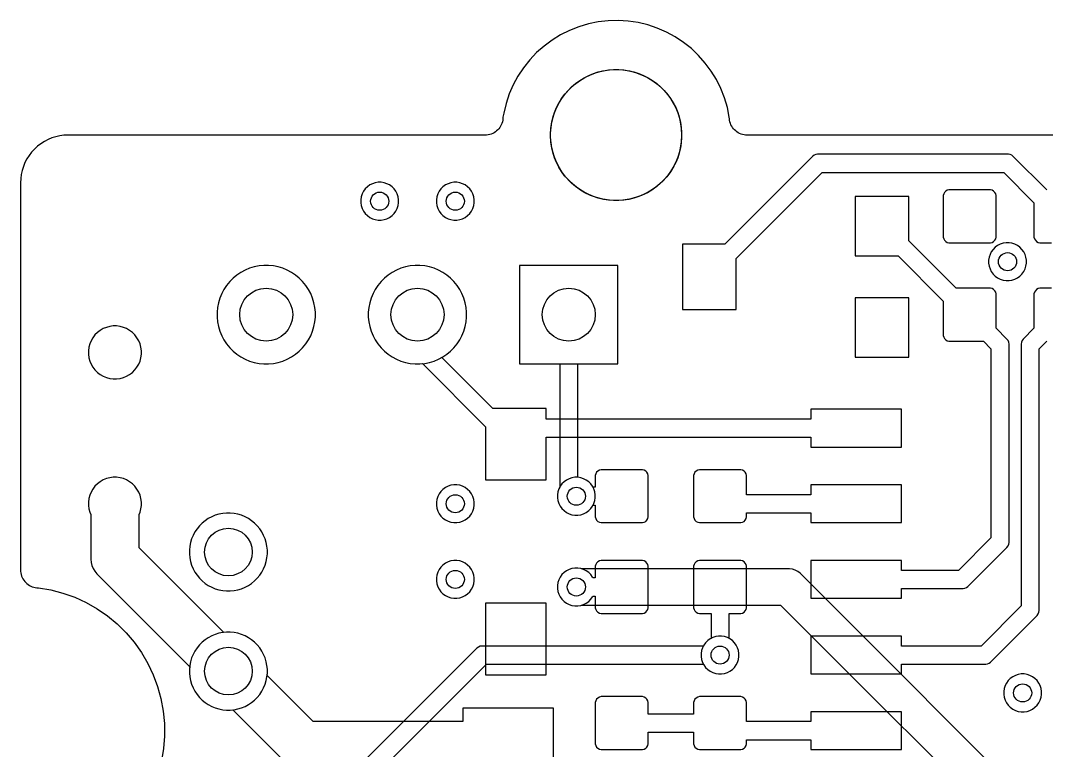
# Model space of a CAD drawing. Header units: millimetres. Extents: x -67 to 27, y -115 to 12.
# Drawn here: x -20 to -2.77, y -0.33 to 11.92 of the extents above; entities that cross this region are included whole.
import ezdxf

# ---------------------------------------------------------------- set-up
doc = ezdxf.new("R2010")
doc.units = ezdxf.units.MM

msp = doc.modelspace()

# ---------------------------------------------------------------- linework, layer by layer
at = {"layer": '16_copper'}
for points in [[(-13.896, 8.58), (-13.848, 8.596), (-13.804, 8.618), (-13.763, 8.648), (-13.728, 8.683), (-13.698, 8.724), (-13.676, 8.768), (-13.66, 8.816), (-13.652, 8.865), (-13.652, 8.915), (-13.66, 8.964), (-13.676, 9.012), (-13.698, 9.056), (-13.728, 9.097), (-13.763, 9.132), (-13.804, 9.162), (-13.848, 9.184), (-13.896, 9.2), (-13.945, 9.207), (-13.995, 9.207), (-14.044, 9.2), (-14.092, 9.184), (-14.136, 9.162), (-14.177, 9.132), (-14.212, 9.097), (-14.242, 9.056), (-14.264, 9.012), (-14.28, 8.964), (-14.288, 8.915), (-14.288, 8.865), (-14.28, 8.816), (-14.264, 8.768), (-14.242, 8.724), (-14.212, 8.683), (-14.177, 8.648), (-14.136, 8.618), (-14.092, 8.596), (-14.044, 8.58), (-13.995, 8.572), (-13.945, 8.572)], [(-12.626, 8.58), (-12.578, 8.596), (-12.534, 8.618), (-12.493, 8.648), (-12.458, 8.683), (-12.428, 8.724), (-12.406, 8.768), (-12.39, 8.816), (-12.383, 8.865), (-12.383, 8.915), (-12.39, 8.964), (-12.406, 9.012), (-12.428, 9.056), (-12.458, 9.097), (-12.493, 9.132), (-12.534, 9.162), (-12.578, 9.184), (-12.626, 9.2), (-12.675, 9.207), (-12.725, 9.207), (-12.774, 9.2), (-12.822, 9.184), (-12.866, 9.162), (-12.907, 9.132), (-12.942, 9.097), (-12.972, 9.056), (-12.994, 9.012), (-13.01, 8.964), (-13.018, 8.915), (-13.018, 8.865), (-13.01, 8.816), (-12.994, 8.768), (-12.972, 8.724), (-12.942, 8.683), (-12.907, 8.648), (-12.866, 8.618), (-12.822, 8.596), (-12.774, 8.58), (-12.725, 8.572), (-12.675, 8.572)], [(-3.355, 7.564), (-3.307, 7.58), (-3.263, 7.602), (-3.222, 7.632), (-3.187, 7.667), (-3.157, 7.708), (-3.135, 7.752), (-3.119, 7.8), (-3.111, 7.849), (-3.111, 7.899), (-3.119, 7.948), (-3.135, 7.996), (-3.157, 8.04), (-3.187, 8.081), (-3.222, 8.116), (-3.263, 8.146), (-3.307, 8.168), (-3.355, 8.184), (-3.404, 8.191), (-3.454, 8.191), (-3.503, 8.184), (-3.551, 8.168), (-3.595, 8.146), (-3.636, 8.116), (-3.671, 8.081), (-3.701, 8.04), (-3.723, 7.996), (-3.739, 7.948), (-3.747, 7.899), (-3.747, 7.849), (-3.739, 7.8), (-3.723, 7.752), (-3.701, 7.708), (-3.671, 7.667), (-3.636, 7.632), (-3.595, 7.602), (-3.551, 7.58), (-3.503, 7.564), (-3.454, 7.557), (-3.404, 7.557)], [(-15.754, 6.167), (-15.674, 6.183), (-15.597, 6.207), (-15.522, 6.238), (-15.45, 6.276), (-15.383, 6.321), (-15.32, 6.373), (-15.263, 6.43), (-15.211, 6.493), (-15.166, 6.56), (-15.128, 6.632), (-15.097, 6.707), (-15.073, 6.784), (-15.057, 6.864), (-15.05, 6.944), (-15.05, 7.026), (-15.057, 7.106), (-15.073, 7.186), (-15.097, 7.263), (-15.128, 7.338), (-15.166, 7.41), (-15.211, 7.477), (-15.263, 7.54), (-15.32, 7.597), (-15.383, 7.649), (-15.45, 7.694), (-15.522, 7.732), (-15.597, 7.763), (-15.674, 7.787), (-15.754, 7.803), (-15.834, 7.811), (-15.916, 7.811), (-15.996, 7.803), (-16.076, 7.787), (-16.153, 7.763), (-16.228, 7.732), (-16.3, 7.694), (-16.367, 7.649), (-16.43, 7.597), (-16.487, 7.54), (-16.539, 7.477), (-16.584, 7.41), (-16.622, 7.338), (-16.653, 7.263), (-16.677, 7.186), (-16.693, 7.106), (-16.701, 7.026), (-16.701, 6.944), (-16.693, 6.864), (-16.677, 6.784), (-16.653, 6.707), (-16.622, 6.632), (-16.584, 6.56), (-16.539, 6.493), (-16.487, 6.43), (-16.43, 6.373), (-16.367, 6.321), (-16.3, 6.276), (-16.228, 6.238), (-16.153, 6.207), (-16.076, 6.183), (-15.996, 6.167), (-15.916, 6.16), (-15.834, 6.16)], [(-13.214, 6.167), (-13.134, 6.183), (-13.057, 6.207), (-12.982, 6.238), (-12.91, 6.276), (-12.843, 6.321), (-12.78, 6.373), (-12.723, 6.43), (-12.671, 6.493), (-12.626, 6.56), (-12.588, 6.632), (-12.557, 6.707), (-12.533, 6.784), (-12.517, 6.864), (-12.51, 6.944), (-12.51, 7.026), (-12.517, 7.106), (-12.533, 7.186), (-12.557, 7.263), (-12.588, 7.338), (-12.626, 7.41), (-12.671, 7.477), (-12.723, 7.54), (-12.78, 7.597), (-12.843, 7.649), (-12.91, 7.694), (-12.982, 7.732), (-13.057, 7.763), (-13.134, 7.787), (-13.214, 7.803), (-13.294, 7.811), (-13.376, 7.811), (-13.456, 7.803), (-13.536, 7.787), (-13.613, 7.763), (-13.688, 7.732), (-13.76, 7.694), (-13.827, 7.649), (-13.89, 7.597), (-13.947, 7.54), (-13.999, 7.477), (-14.044, 7.41), (-14.082, 7.338), (-14.113, 7.263), (-14.137, 7.186), (-14.153, 7.106), (-14.161, 7.026), (-14.161, 6.944), (-14.153, 6.864), (-14.137, 6.784), (-14.113, 6.707), (-14.082, 6.632), (-14.044, 6.56), (-13.999, 6.493), (-13.947, 6.43), (-13.89, 6.373), (-13.827, 6.321), (-13.76, 6.276), (-13.688, 6.238), (-13.613, 6.207), (-13.536, 6.183), (-13.456, 6.167), (-13.376, 6.16), (-13.294, 6.16)], [(-10.594, 3.627), (-10.546, 3.643), (-10.502, 3.665), (-10.461, 3.695), (-10.426, 3.73), (-10.396, 3.771), (-10.374, 3.815), (-10.358, 3.863), (-10.351, 3.912), (-10.351, 3.962), (-10.358, 4.011), (-10.374, 4.059), (-10.396, 4.103), (-10.426, 4.144), (-10.461, 4.179), (-10.502, 4.209), (-10.546, 4.231), (-10.594, 4.247), (-10.643, 4.254), (-10.643, 6.16), (-9.97, 6.16), (-9.97, 7.811), (-11.62, 7.811), (-11.62, 6.16), (-10.947, 6.16), (-10.947, 4.088), (-10.962, 4.059), (-10.978, 4.011), (-10.986, 3.962), (-10.986, 3.912), (-10.978, 3.863), (-10.962, 3.815), (-10.94, 3.771), (-10.91, 3.73), (-10.875, 3.695), (-10.834, 3.665), (-10.79, 3.643), (-10.742, 3.627), (-10.693, 3.62), (-10.643, 3.62)], [(-18.328, 5.913), (-18.272, 5.928), (-18.218, 5.95), (-18.168, 5.98), (-18.121, 6.015), (-18.08, 6.056), (-18.045, 6.103), (-18.015, 6.153), (-17.993, 6.207), (-17.978, 6.263), (-17.971, 6.321), (-17.971, 6.379), (-17.978, 6.437), (-17.993, 6.493), (-18.015, 6.547), (-18.045, 6.597), (-18.08, 6.644), (-18.121, 6.685), (-18.168, 6.72), (-18.218, 6.75), (-18.272, 6.772), (-18.328, 6.787), (-18.386, 6.795), (-18.444, 6.795), (-18.502, 6.787), (-18.558, 6.772), (-18.612, 6.75), (-18.662, 6.72), (-18.709, 6.685), (-18.75, 6.644), (-18.785, 6.597), (-18.815, 6.547), (-18.837, 6.493), (-18.852, 6.437), (-18.86, 6.379), (-18.86, 6.321), (-18.852, 6.263), (-18.837, 6.207), (-18.815, 6.153), (-18.785, 6.103), (-18.75, 6.056), (-18.709, 6.015), (-18.662, 5.98), (-18.612, 5.95), (-18.558, 5.928), (-18.502, 5.913), (-18.444, 5.905), (-18.386, 5.905)], [(-17.164, 1.032), (-17.164, 0.968), (-17.158, 0.904), (-17.145, 0.841), (-17.127, 0.779), (-17.102, 0.72), (-17.072, 0.663), (-17.036, 0.61), (-16.995, 0.56), (-16.95, 0.515), (-16.9, 0.474), (-16.847, 0.438), (-16.79, 0.408), (-16.731, 0.383), (-16.669, 0.365), (-16.606, 0.352), (-16.542, 0.346), (-16.478, 0.346), (-16.414, 0.352), (-16.351, 0.365), (-16.289, 0.383), (-16.23, 0.408), (-16.173, 0.438), (-16.12, 0.474), (-16.07, 0.515), (-16.025, 0.56), (-15.984, 0.61), (-15.948, 0.663), (-15.918, 0.72), (-15.893, 0.779), (-15.875, 0.841), (-15.862, 0.904), (-15.856, 0.968), (-15.856, 1.032), (-15.862, 1.096), (-15.875, 1.159), (-15.893, 1.221), (-15.918, 1.28), (-15.948, 1.337), (-15.984, 1.39), (-16.025, 1.44), (-16.07, 1.485), (-16.12, 1.526), (-16.173, 1.562), (-16.23, 1.592), (-16.289, 1.617), (-16.351, 1.635), (-16.414, 1.648), (-16.478, 1.654), (-16.542, 1.654), (-16.585, 1.65), (-18.009, 3.073), (-18.009, 3.63), (-17.993, 3.667), (-17.978, 3.723), (-17.971, 3.781), (-17.971, 3.839), (-17.978, 3.897), (-17.993, 3.953), (-18.015, 4.007), (-18.045, 4.057), (-18.08, 4.104), (-18.121, 4.145), (-18.168, 4.18), (-18.218, 4.21), (-18.272, 4.232), (-18.328, 4.247), (-18.386, 4.255), (-18.444, 4.255), (-18.502, 4.247), (-18.558, 4.232), (-18.612, 4.21), (-18.662, 4.18), (-18.709, 4.145), (-18.75, 4.104), (-18.785, 4.057), (-18.815, 4.007), (-18.837, 3.953), (-18.852, 3.897), (-18.86, 3.839), (-18.86, 3.781), (-18.852, 3.723), (-18.837, 3.667), (-18.821, 3.63), (-18.821, 2.878), (-18.814, 2.826), (-18.801, 2.774), (-18.78, 2.725), (-18.754, 2.679), (-18.721, 2.636), (-17.16, 1.075)], [(-12.626, 3.5), (-12.578, 3.516), (-12.534, 3.538), (-12.493, 3.568), (-12.458, 3.603), (-12.428, 3.644), (-12.406, 3.688), (-12.39, 3.736), (-12.383, 3.785), (-12.383, 3.835), (-12.39, 3.884), (-12.406, 3.932), (-12.428, 3.976), (-12.458, 4.017), (-12.493, 4.052), (-12.534, 4.082), (-12.578, 4.104), (-12.626, 4.12), (-12.675, 4.128), (-12.725, 4.128), (-12.774, 4.12), (-12.822, 4.104), (-12.866, 4.082), (-12.907, 4.052), (-12.942, 4.017), (-12.972, 3.976), (-12.994, 3.932), (-13.01, 3.884), (-13.018, 3.835), (-13.018, 3.785), (-13.01, 3.736), (-12.994, 3.688), (-12.972, 3.644), (-12.942, 3.603), (-12.907, 3.568), (-12.866, 3.538), (-12.822, 3.516), (-12.774, 3.5), (-12.725, 3.493), (-12.675, 3.493)], [(-16.414, 2.352), (-16.351, 2.365), (-16.289, 2.383), (-16.23, 2.408), (-16.173, 2.438), (-16.12, 2.474), (-16.07, 2.515), (-16.025, 2.56), (-15.984, 2.61), (-15.948, 2.663), (-15.918, 2.72), (-15.893, 2.779), (-15.875, 2.841), (-15.862, 2.904), (-15.856, 2.968), (-15.856, 3.032), (-15.862, 3.096), (-15.875, 3.159), (-15.893, 3.221), (-15.918, 3.28), (-15.948, 3.337), (-15.984, 3.39), (-16.025, 3.44), (-16.07, 3.485), (-16.12, 3.526), (-16.173, 3.562), (-16.23, 3.592), (-16.289, 3.617), (-16.351, 3.635), (-16.414, 3.648), (-16.478, 3.654), (-16.542, 3.654), (-16.606, 3.648), (-16.669, 3.635), (-16.731, 3.617), (-16.79, 3.592), (-16.847, 3.562), (-16.9, 3.526), (-16.95, 3.485), (-16.995, 3.44), (-17.036, 3.39), (-17.072, 3.337), (-17.102, 3.28), (-17.127, 3.221), (-17.145, 3.159), (-17.158, 3.096), (-17.164, 3.032), (-17.164, 2.968), (-17.158, 2.904), (-17.145, 2.841), (-17.127, 2.779), (-17.102, 2.72), (-17.072, 2.663), (-17.036, 2.61), (-16.995, 2.56), (-16.95, 2.515), (-16.9, 2.474), (-16.847, 2.438), (-16.79, 2.408), (-16.731, 2.383), (-16.669, 2.365), (-16.606, 2.352), (-16.542, 2.346), (-16.478, 2.346)], [(-12.626, 2.23), (-12.578, 2.246), (-12.534, 2.268), (-12.493, 2.298), (-12.458, 2.333), (-12.428, 2.374), (-12.406, 2.418), (-12.39, 2.466), (-12.383, 2.515), (-12.383, 2.565), (-12.39, 2.614), (-12.406, 2.662), (-12.428, 2.706), (-12.458, 2.747), (-12.493, 2.782), (-12.534, 2.812), (-12.578, 2.834), (-12.626, 2.85), (-12.675, 2.857), (-12.725, 2.857), (-12.774, 2.85), (-12.822, 2.834), (-12.866, 2.812), (-12.907, 2.782), (-12.942, 2.747), (-12.972, 2.706), (-12.994, 2.662), (-13.01, 2.614), (-13.018, 2.565), (-13.018, 2.515), (-13.01, 2.466), (-12.994, 2.418), (-12.972, 2.374), (-12.942, 2.333), (-12.907, 2.298), (-12.866, 2.268), (-12.822, 2.246), (-12.774, 2.23), (-12.725, 2.223), (-12.675, 2.223)], [(-3.101, 0.325), (-3.053, 0.341), (-3.009, 0.363), (-2.968, 0.393), (-2.933, 0.428), (-2.903, 0.469), (-2.881, 0.513), (-2.865, 0.561), (-2.857, 0.61), (-2.857, 0.66), (-2.865, 0.709), (-2.881, 0.757), (-2.903, 0.801), (-2.933, 0.842), (-2.968, 0.877), (-3.009, 0.907), (-3.053, 0.929), (-3.101, 0.945), (-3.15, 0.953), (-3.2, 0.953), (-3.249, 0.945), (-3.297, 0.929), (-3.341, 0.907), (-3.382, 0.877), (-3.417, 0.842), (-3.447, 0.801), (-3.469, 0.757), (-3.485, 0.709), (-3.493, 0.66), (-3.493, 0.61), (-3.485, 0.561), (-3.469, 0.513), (-3.447, 0.469), (-3.417, 0.428), (-3.382, 0.393), (-3.341, 0.363), (-3.297, 0.341), (-3.249, 0.325), (-3.2, 0.318), (-3.15, 0.318)]]:
    msp.add_lwpolyline(points, close=True, dxfattribs=at)
for points in [[(-2.668, -1.6), (-6.913, 2.645), (-6.952, 2.674), (-6.995, 2.695), (-7.041, 2.71), (-7.088, 2.718), (-10.579, 2.718), (-10.594, 2.723), (-10.643, 2.731), (-10.693, 2.731), (-10.742, 2.723), (-10.79, 2.707), (-10.834, 2.685), (-10.875, 2.655), (-10.91, 2.62), (-10.94, 2.579), (-10.962, 2.535), (-10.978, 2.487), (-10.986, 2.438), (-10.986, 2.388), (-10.978, 2.339), (-10.962, 2.291), (-10.94, 2.247), (-10.91, 2.206), (-10.875, 2.171), (-10.834, 2.141), (-10.79, 2.119), (-10.742, 2.103), (-10.693, 2.095), (-10.643, 2.095), (-10.594, 2.103), (-10.579, 2.108), (-7.238, 2.108), (-3.073, -2.057)], [(-15.856, -2.562), (-12.177, 1.118), (-8.534, 1.118), (-8.527, 1.104), (-8.497, 1.063), (-8.462, 1.028), (-8.421, 0.998), (-8.377, 0.976), (-8.329, 0.96), (-8.28, 0.953), (-8.23, 0.953), (-8.181, 0.96), (-8.133, 0.976), (-8.089, 0.998), (-8.048, 1.028), (-8.013, 1.063), (-7.983, 1.104), (-7.961, 1.148), (-7.945, 1.196), (-7.938, 1.245), (-7.938, 1.295), (-7.945, 1.344), (-7.961, 1.392), (-7.983, 1.436), (-8.013, 1.477), (-8.048, 1.512), (-8.089, 1.542), (-8.133, 1.564), (-8.181, 1.58), (-8.23, 1.588), (-8.28, 1.588), (-8.329, 1.58), (-8.377, 1.564), (-8.421, 1.542), (-8.462, 1.512), (-8.497, 1.477), (-8.527, 1.436), (-8.534, 1.422), (-12.255, 1.422), (-12.284, 1.417), (-12.312, 1.405), (-12.337, 1.388), (-16.072, -2.346)]]:
    msp.add_lwpolyline(points, dxfattribs=at)
at = {"layer": '1_copper'}
for points in [[(-2.769, 9.081), (-3.332, 9.643), (-3.357, 9.66), (-3.385, 9.672), (-3.414, 9.677), (-6.619, 9.677), (-6.648, 9.672), (-6.676, 9.66), (-6.701, 9.643), (-8.175, 8.17), (-8.885, 8.17), (-8.885, 7.07), (-7.985, 7.07), (-7.985, 7.928), (-6.541, 9.373), (-3.492, 9.373), (-2.985, 8.865), (-2.985, 8.288), (-2.977, 8.26), (-2.962, 8.234), (-2.942, 8.214), (-2.916, 8.199), (-2.888, 8.191), (-2.692, 8.191)], [(-2.692, 7.429), (-2.888, 7.429), (-2.916, 7.422), (-2.942, 7.407), (-2.962, 7.387), (-2.977, 7.361), (-2.985, 7.333), (-2.985, 6.756), (-3.166, 6.574), (-3.183, 6.549), (-3.195, 6.521), (-3.2, 6.492), (-3.2, 2.095), (-3.873, 1.422), (-5.207, 1.422), (-5.207, 1.588), (-6.731, 1.588), (-6.731, 0.953), (-5.207, 0.953), (-5.207, 1.118), (-3.795, 1.118), (-3.766, 1.123), (-3.738, 1.135), (-3.713, 1.152), (-2.93, 1.935), (-2.913, 1.96), (-2.901, 1.988), (-2.896, 2.017), (-2.896, 6.414), (-2.769, 6.541)], [(-11.049, -0.889), (-11.049, 0.381), (-12.573, 0.381), (-12.573, 0.152), (-15.088, 0.152), (-15.86, 0.925), (-15.856, 0.968), (-15.856, 1.032), (-15.862, 1.096), (-15.875, 1.159), (-15.893, 1.221), (-15.918, 1.28), (-15.948, 1.337), (-15.984, 1.39), (-16.025, 1.44), (-16.07, 1.485), (-16.12, 1.526), (-16.173, 1.562), (-16.23, 1.592), (-16.289, 1.617), (-16.351, 1.635), (-16.414, 1.648), (-16.478, 1.654), (-16.542, 1.654), (-16.606, 1.648), (-16.669, 1.635), (-16.731, 1.617), (-16.79, 1.592), (-16.847, 1.562), (-16.9, 1.526), (-16.95, 1.485), (-16.995, 1.44), (-17.036, 1.39), (-17.072, 1.337), (-17.102, 1.28), (-17.127, 1.221), (-17.145, 1.159), (-17.158, 1.096), (-17.164, 1.032), (-17.164, 0.968), (-17.158, 0.904), (-17.145, 0.841), (-17.127, 0.779), (-17.102, 0.72), (-17.072, 0.663), (-17.036, 0.61), (-16.995, 0.56), (-16.95, 0.515), (-16.9, 0.474), (-16.847, 0.438), (-16.79, 0.408), (-16.731, 0.383), (-16.669, 0.365), (-16.606, 0.352), (-16.542, 0.346), (-16.478, 0.346), (-16.435, 0.35), (-15.525, -0.56)]]:
    msp.add_lwpolyline(points, dxfattribs=at)
for points in [[(-13.896, 8.58), (-13.848, 8.596), (-13.804, 8.618), (-13.763, 8.648), (-13.728, 8.683), (-13.698, 8.724), (-13.676, 8.768), (-13.66, 8.816), (-13.652, 8.865), (-13.652, 8.915), (-13.66, 8.964), (-13.676, 9.012), (-13.698, 9.056), (-13.728, 9.097), (-13.763, 9.132), (-13.804, 9.162), (-13.848, 9.184), (-13.896, 9.2), (-13.945, 9.207), (-13.995, 9.207), (-14.044, 9.2), (-14.092, 9.184), (-14.136, 9.162), (-14.177, 9.132), (-14.212, 9.097), (-14.242, 9.056), (-14.264, 9.012), (-14.28, 8.964), (-14.288, 8.915), (-14.288, 8.865), (-14.28, 8.816), (-14.264, 8.768), (-14.242, 8.724), (-14.212, 8.683), (-14.177, 8.648), (-14.136, 8.618), (-14.092, 8.596), (-14.044, 8.58), (-13.995, 8.572), (-13.945, 8.572)], [(-12.626, 8.58), (-12.578, 8.596), (-12.534, 8.618), (-12.493, 8.648), (-12.458, 8.683), (-12.428, 8.724), (-12.406, 8.768), (-12.39, 8.816), (-12.383, 8.865), (-12.383, 8.915), (-12.39, 8.964), (-12.406, 9.012), (-12.428, 9.056), (-12.458, 9.097), (-12.493, 9.132), (-12.534, 9.162), (-12.578, 9.184), (-12.626, 9.2), (-12.675, 9.207), (-12.725, 9.207), (-12.774, 9.2), (-12.822, 9.184), (-12.866, 9.162), (-12.907, 9.132), (-12.942, 9.097), (-12.972, 9.056), (-12.994, 9.012), (-13.01, 8.964), (-13.018, 8.915), (-13.018, 8.865), (-13.01, 8.816), (-12.994, 8.768), (-12.972, 8.724), (-12.942, 8.683), (-12.907, 8.648), (-12.866, 8.618), (-12.822, 8.596), (-12.774, 8.58), (-12.725, 8.572), (-12.675, 8.572)], [(-4.119, 2.405), (-4.094, 2.422), (-3.438, 3.078), (-3.421, 3.103), (-3.409, 3.131), (-3.404, 3.16), (-3.404, 6.492), (-3.409, 6.521), (-3.421, 6.549), (-3.438, 6.574), (-3.62, 6.756), (-3.62, 7.333), (-3.627, 7.361), (-3.642, 7.387), (-3.662, 7.407), (-3.688, 7.422), (-3.716, 7.429), (-4.293, 7.429), (-5.085, 8.222), (-5.085, 8.97), (-5.985, 8.97), (-5.985, 7.97), (-5.265, 7.97), (-4.509, 7.214), (-4.509, 6.637), (-4.501, 6.609), (-4.486, 6.583), (-4.466, 6.563), (-4.44, 6.548), (-4.412, 6.541), (-3.835, 6.541), (-3.708, 6.414), (-3.708, 3.238), (-4.254, 2.692), (-5.207, 2.692), (-5.207, 2.857), (-6.731, 2.857), (-6.731, 2.223), (-5.207, 2.223), (-5.207, 2.388), (-4.176, 2.388), (-4.147, 2.393)], [(-3.688, 8.199), (-3.662, 8.214), (-3.642, 8.234), (-3.627, 8.26), (-3.62, 8.288), (-3.62, 8.984), (-3.627, 9.012), (-3.642, 9.038), (-3.662, 9.058), (-3.688, 9.073), (-3.716, 9.081), (-4.412, 9.081), (-4.44, 9.073), (-4.466, 9.058), (-4.486, 9.038), (-4.501, 9.012), (-4.509, 8.984), (-4.509, 8.288), (-4.501, 8.26), (-4.486, 8.234), (-4.466, 8.214), (-4.44, 8.199), (-4.412, 8.191), (-3.716, 8.191)], [(-3.355, 7.564), (-3.307, 7.58), (-3.263, 7.602), (-3.222, 7.632), (-3.187, 7.667), (-3.157, 7.708), (-3.135, 7.752), (-3.119, 7.8), (-3.111, 7.849), (-3.111, 7.899), (-3.119, 7.948), (-3.135, 7.996), (-3.157, 8.04), (-3.187, 8.081), (-3.222, 8.116), (-3.263, 8.146), (-3.307, 8.168), (-3.355, 8.184), (-3.404, 8.191), (-3.454, 8.191), (-3.503, 8.184), (-3.551, 8.168), (-3.595, 8.146), (-3.636, 8.116), (-3.671, 8.081), (-3.701, 8.04), (-3.723, 7.996), (-3.739, 7.948), (-3.747, 7.899), (-3.747, 7.849), (-3.739, 7.8), (-3.723, 7.752), (-3.701, 7.708), (-3.671, 7.667), (-3.636, 7.632), (-3.595, 7.602), (-3.551, 7.58), (-3.503, 7.564), (-3.454, 7.557), (-3.404, 7.557)], [(-15.754, 6.167), (-15.674, 6.183), (-15.597, 6.207), (-15.522, 6.238), (-15.45, 6.276), (-15.383, 6.321), (-15.32, 6.373), (-15.263, 6.43), (-15.211, 6.493), (-15.166, 6.56), (-15.128, 6.632), (-15.097, 6.707), (-15.073, 6.784), (-15.057, 6.864), (-15.05, 6.944), (-15.05, 7.026), (-15.057, 7.106), (-15.073, 7.186), (-15.097, 7.263), (-15.128, 7.338), (-15.166, 7.41), (-15.211, 7.477), (-15.263, 7.54), (-15.32, 7.597), (-15.383, 7.649), (-15.45, 7.694), (-15.522, 7.732), (-15.597, 7.763), (-15.674, 7.787), (-15.754, 7.803), (-15.834, 7.811), (-15.916, 7.811), (-15.996, 7.803), (-16.076, 7.787), (-16.153, 7.763), (-16.228, 7.732), (-16.3, 7.694), (-16.367, 7.649), (-16.43, 7.597), (-16.487, 7.54), (-16.539, 7.477), (-16.584, 7.41), (-16.622, 7.338), (-16.653, 7.263), (-16.677, 7.186), (-16.693, 7.106), (-16.701, 7.026), (-16.701, 6.944), (-16.693, 6.864), (-16.677, 6.784), (-16.653, 6.707), (-16.622, 6.632), (-16.584, 6.56), (-16.539, 6.493), (-16.487, 6.43), (-16.43, 6.373), (-16.367, 6.321), (-16.3, 6.276), (-16.228, 6.238), (-16.153, 6.207), (-16.076, 6.183), (-15.996, 6.167), (-15.916, 6.16), (-15.834, 6.16)], [(-11.174, 4.928), (-6.731, 4.928), (-6.731, 4.763), (-5.207, 4.763), (-5.207, 5.397), (-6.731, 5.397), (-6.731, 5.232), (-11.174, 5.232), (-11.174, 5.41), (-12.068, 5.41), (-12.926, 6.268), (-12.91, 6.276), (-12.843, 6.321), (-12.78, 6.373), (-12.723, 6.43), (-12.671, 6.493), (-12.626, 6.56), (-12.588, 6.632), (-12.557, 6.707), (-12.533, 6.784), (-12.517, 6.864), (-12.51, 6.944), (-12.51, 7.026), (-12.517, 7.106), (-12.533, 7.186), (-12.557, 7.263), (-12.588, 7.338), (-12.626, 7.41), (-12.671, 7.477), (-12.723, 7.54), (-12.78, 7.597), (-12.843, 7.649), (-12.91, 7.694), (-12.982, 7.732), (-13.057, 7.763), (-13.134, 7.787), (-13.214, 7.803), (-13.294, 7.811), (-13.376, 7.811), (-13.456, 7.803), (-13.536, 7.787), (-13.613, 7.763), (-13.688, 7.732), (-13.76, 7.694), (-13.827, 7.649), (-13.89, 7.597), (-13.947, 7.54), (-13.999, 7.477), (-14.044, 7.41), (-14.082, 7.338), (-14.113, 7.263), (-14.137, 7.186), (-14.153, 7.106), (-14.161, 7.026), (-14.161, 6.944), (-14.153, 6.864), (-14.137, 6.784), (-14.113, 6.707), (-14.082, 6.632), (-14.044, 6.56), (-13.999, 6.493), (-13.947, 6.43), (-13.89, 6.373), (-13.827, 6.321), (-13.76, 6.276), (-13.688, 6.238), (-13.613, 6.207), (-13.536, 6.183), (-13.456, 6.167), (-13.376, 6.16), (-13.294, 6.16), (-13.253, 6.164), (-12.194, 5.104), (-12.194, 4.21), (-11.174, 4.21)], [(-9.97, 7.811), (-11.62, 7.811), (-11.62, 6.16), (-9.97, 6.16)], [(-5.085, 7.27), (-5.985, 7.27), (-5.985, 6.27), (-5.085, 6.27)], [(-9.53, 3.5), (-9.504, 3.515), (-9.484, 3.535), (-9.469, 3.561), (-9.462, 3.589), (-9.462, 4.285), (-9.469, 4.313), (-9.484, 4.339), (-9.504, 4.359), (-9.53, 4.374), (-9.558, 4.381), (-10.254, 4.381), (-10.282, 4.374), (-10.308, 4.359), (-10.328, 4.339), (-10.343, 4.313), (-10.351, 4.285), (-10.351, 4.089), (-10.389, 4.089), (-10.396, 4.103), (-10.426, 4.144), (-10.461, 4.179), (-10.502, 4.209), (-10.546, 4.231), (-10.594, 4.247), (-10.643, 4.255), (-10.693, 4.255), (-10.742, 4.247), (-10.79, 4.231), (-10.834, 4.209), (-10.875, 4.179), (-10.91, 4.144), (-10.94, 4.103), (-10.962, 4.059), (-10.978, 4.011), (-10.986, 3.962), (-10.986, 3.912), (-10.978, 3.863), (-10.962, 3.815), (-10.94, 3.771), (-10.91, 3.73), (-10.875, 3.695), (-10.834, 3.665), (-10.79, 3.643), (-10.742, 3.627), (-10.693, 3.62), (-10.643, 3.62), (-10.594, 3.627), (-10.546, 3.643), (-10.502, 3.665), (-10.461, 3.695), (-10.426, 3.73), (-10.396, 3.771), (-10.389, 3.785), (-10.351, 3.785), (-10.351, 3.589), (-10.343, 3.561), (-10.328, 3.535), (-10.308, 3.515), (-10.282, 3.5), (-10.254, 3.493), (-9.558, 3.493)], [(-7.879, 3.5), (-7.853, 3.515), (-7.833, 3.535), (-7.818, 3.561), (-7.811, 3.589), (-7.811, 3.658), (-6.731, 3.658), (-6.731, 3.493), (-5.207, 3.493), (-5.207, 4.128), (-6.731, 4.128), (-6.731, 3.962), (-7.811, 3.962), (-7.811, 4.285), (-7.818, 4.313), (-7.833, 4.339), (-7.853, 4.359), (-7.879, 4.374), (-7.907, 4.381), (-8.603, 4.381), (-8.631, 4.374), (-8.657, 4.359), (-8.677, 4.339), (-8.692, 4.313), (-8.7, 4.285), (-8.7, 3.589), (-8.692, 3.561), (-8.677, 3.535), (-8.657, 3.515), (-8.631, 3.5), (-8.603, 3.493), (-7.907, 3.493)], [(-12.626, 3.5), (-12.578, 3.516), (-12.534, 3.538), (-12.493, 3.568), (-12.458, 3.603), (-12.428, 3.644), (-12.406, 3.688), (-12.39, 3.736), (-12.383, 3.785), (-12.383, 3.835), (-12.39, 3.884), (-12.406, 3.932), (-12.428, 3.976), (-12.458, 4.017), (-12.493, 4.052), (-12.534, 4.082), (-12.578, 4.104), (-12.626, 4.12), (-12.675, 4.128), (-12.725, 4.128), (-12.774, 4.12), (-12.822, 4.104), (-12.866, 4.082), (-12.907, 4.052), (-12.942, 4.017), (-12.972, 3.976), (-12.994, 3.932), (-13.01, 3.884), (-13.018, 3.835), (-13.018, 3.785), (-13.01, 3.736), (-12.994, 3.688), (-12.972, 3.644), (-12.942, 3.603), (-12.907, 3.568), (-12.866, 3.538), (-12.822, 3.516), (-12.774, 3.5), (-12.725, 3.493), (-12.675, 3.493)], [(-16.414, 2.352), (-16.351, 2.365), (-16.289, 2.383), (-16.23, 2.408), (-16.173, 2.438), (-16.12, 2.474), (-16.07, 2.515), (-16.025, 2.56), (-15.984, 2.61), (-15.948, 2.663), (-15.918, 2.72), (-15.893, 2.779), (-15.875, 2.841), (-15.862, 2.904), (-15.856, 2.968), (-15.856, 3.032), (-15.862, 3.096), (-15.875, 3.159), (-15.893, 3.221), (-15.918, 3.28), (-15.948, 3.337), (-15.984, 3.39), (-16.025, 3.44), (-16.07, 3.485), (-16.12, 3.526), (-16.173, 3.562), (-16.23, 3.592), (-16.289, 3.617), (-16.351, 3.635), (-16.414, 3.648), (-16.478, 3.654), (-16.542, 3.654), (-16.606, 3.648), (-16.669, 3.635), (-16.731, 3.617), (-16.79, 3.592), (-16.847, 3.562), (-16.9, 3.526), (-16.95, 3.485), (-16.995, 3.44), (-17.036, 3.39), (-17.072, 3.337), (-17.102, 3.28), (-17.127, 3.221), (-17.145, 3.159), (-17.158, 3.096), (-17.164, 3.032), (-17.164, 2.968), (-17.158, 2.904), (-17.145, 2.841), (-17.127, 2.779), (-17.102, 2.72), (-17.072, 2.663), (-17.036, 2.61), (-16.995, 2.56), (-16.95, 2.515), (-16.9, 2.474), (-16.847, 2.438), (-16.79, 2.408), (-16.731, 2.383), (-16.669, 2.365), (-16.606, 2.352), (-16.542, 2.346), (-16.478, 2.346)], [(-12.626, 2.23), (-12.578, 2.246), (-12.534, 2.268), (-12.493, 2.298), (-12.458, 2.333), (-12.428, 2.374), (-12.406, 2.418), (-12.39, 2.466), (-12.383, 2.515), (-12.383, 2.565), (-12.39, 2.614), (-12.406, 2.662), (-12.428, 2.706), (-12.458, 2.747), (-12.493, 2.782), (-12.534, 2.812), (-12.578, 2.834), (-12.626, 2.85), (-12.675, 2.857), (-12.725, 2.857), (-12.774, 2.85), (-12.822, 2.834), (-12.866, 2.812), (-12.907, 2.782), (-12.942, 2.747), (-12.972, 2.706), (-12.994, 2.662), (-13.01, 2.614), (-13.018, 2.565), (-13.018, 2.515), (-13.01, 2.466), (-12.994, 2.418), (-12.972, 2.374), (-12.942, 2.333), (-12.907, 2.298), (-12.866, 2.268), (-12.822, 2.246), (-12.774, 2.23), (-12.725, 2.223), (-12.675, 2.223)], [(-9.53, 1.976), (-9.504, 1.991), (-9.484, 2.011), (-9.469, 2.037), (-9.462, 2.065), (-9.462, 2.761), (-9.469, 2.789), (-9.484, 2.815), (-9.504, 2.835), (-9.53, 2.85), (-9.558, 2.857), (-10.254, 2.857), (-10.282, 2.85), (-10.308, 2.835), (-10.328, 2.815), (-10.343, 2.789), (-10.351, 2.761), (-10.351, 2.565), (-10.389, 2.565), (-10.396, 2.579), (-10.426, 2.62), (-10.461, 2.655), (-10.502, 2.685), (-10.546, 2.707), (-10.594, 2.723), (-10.643, 2.731), (-10.693, 2.731), (-10.742, 2.723), (-10.79, 2.707), (-10.834, 2.685), (-10.875, 2.655), (-10.91, 2.62), (-10.94, 2.579), (-10.962, 2.535), (-10.978, 2.487), (-10.986, 2.438), (-10.986, 2.388), (-10.978, 2.339), (-10.962, 2.291), (-10.94, 2.247), (-10.91, 2.206), (-10.875, 2.171), (-10.834, 2.141), (-10.79, 2.119), (-10.742, 2.103), (-10.693, 2.095), (-10.643, 2.095), (-10.594, 2.103), (-10.546, 2.119), (-10.502, 2.141), (-10.461, 2.171), (-10.426, 2.206), (-10.396, 2.247), (-10.389, 2.261), (-10.351, 2.261), (-10.351, 2.065), (-10.343, 2.037), (-10.328, 2.011), (-10.308, 1.991), (-10.282, 1.976), (-10.254, 1.969), (-9.558, 1.969)], [(-8.181, 0.96), (-8.133, 0.976), (-8.089, 0.998), (-8.048, 1.028), (-8.013, 1.063), (-7.983, 1.104), (-7.961, 1.148), (-7.945, 1.196), (-7.938, 1.245), (-7.938, 1.295), (-7.945, 1.344), (-7.961, 1.392), (-7.983, 1.436), (-8.013, 1.477), (-8.048, 1.512), (-8.089, 1.542), (-8.103, 1.549), (-8.103, 1.969), (-7.907, 1.969), (-7.879, 1.976), (-7.853, 1.991), (-7.833, 2.011), (-7.818, 2.037), (-7.811, 2.065), (-7.811, 2.761), (-7.818, 2.789), (-7.833, 2.815), (-7.853, 2.835), (-7.879, 2.85), (-7.907, 2.857), (-8.603, 2.857), (-8.631, 2.85), (-8.657, 2.835), (-8.677, 2.815), (-8.692, 2.789), (-8.7, 2.761), (-8.7, 2.065), (-8.692, 2.037), (-8.677, 2.011), (-8.657, 1.991), (-8.631, 1.976), (-8.603, 1.969), (-8.407, 1.969), (-8.407, 1.549), (-8.421, 1.542), (-8.462, 1.512), (-8.497, 1.477), (-8.527, 1.436), (-8.549, 1.392), (-8.565, 1.344), (-8.572, 1.295), (-8.572, 1.245), (-8.565, 1.196), (-8.549, 1.148), (-8.527, 1.104), (-8.497, 1.063), (-8.462, 1.028), (-8.421, 0.998), (-8.377, 0.976), (-8.329, 0.96), (-8.28, 0.953), (-8.23, 0.953)], [(-11.174, 2.14), (-12.194, 2.14), (-12.194, 0.94), (-11.174, 0.94)], [(-3.101, 0.325), (-3.053, 0.341), (-3.009, 0.363), (-2.968, 0.393), (-2.933, 0.428), (-2.903, 0.469), (-2.881, 0.513), (-2.865, 0.561), (-2.857, 0.61), (-2.857, 0.66), (-2.865, 0.709), (-2.881, 0.757), (-2.903, 0.801), (-2.933, 0.842), (-2.968, 0.877), (-3.009, 0.907), (-3.053, 0.929), (-3.101, 0.945), (-3.15, 0.953), (-3.2, 0.953), (-3.249, 0.945), (-3.297, 0.929), (-3.341, 0.907), (-3.382, 0.877), (-3.417, 0.842), (-3.447, 0.801), (-3.469, 0.757), (-3.485, 0.709), (-3.493, 0.66), (-3.493, 0.61), (-3.485, 0.561), (-3.469, 0.513), (-3.447, 0.469), (-3.417, 0.428), (-3.382, 0.393), (-3.341, 0.363), (-3.297, 0.341), (-3.249, 0.325), (-3.2, 0.318), (-3.15, 0.318)], [(-9.53, -0.31), (-9.504, -0.295), (-9.484, -0.275), (-9.469, -0.249), (-9.462, -0.221), (-9.462, -0.025), (-8.7, -0.025), (-8.7, -0.221), (-8.692, -0.249), (-8.677, -0.275), (-8.657, -0.295), (-8.631, -0.31), (-8.603, -0.318), (-7.907, -0.318), (-7.879, -0.31), (-7.853, -0.295), (-7.833, -0.275), (-7.818, -0.249), (-7.811, -0.221), (-7.811, -0.152), (-6.731, -0.152), (-6.731, -0.318), (-5.207, -0.318), (-5.207, 0.318), (-6.731, 0.318), (-6.731, 0.152), (-7.811, 0.152), (-7.811, 0.475), (-7.818, 0.503), (-7.833, 0.529), (-7.853, 0.549), (-7.879, 0.564), (-7.907, 0.572), (-8.603, 0.572), (-8.631, 0.564), (-8.657, 0.549), (-8.677, 0.529), (-8.692, 0.503), (-8.7, 0.475), (-8.7, 0.279), (-9.462, 0.279), (-9.462, 0.475), (-9.469, 0.503), (-9.484, 0.529), (-9.504, 0.549), (-9.53, 0.564), (-9.558, 0.572), (-10.254, 0.572), (-10.282, 0.564), (-10.308, 0.549), (-10.328, 0.529), (-10.343, 0.503), (-10.351, 0.475), (-10.351, -0.221), (-10.343, -0.249), (-10.328, -0.275), (-10.308, -0.295), (-10.282, -0.31), (-10.254, -0.318), (-9.558, -0.318)]]:
    msp.add_lwpolyline(points, close=True, dxfattribs=at)
at = {"layer": 'drills_NPTH'}
msp.add_circle((-10, 10), 1.1, dxfattribs=at)
at = {"layer": 'drills_PTH'}
for centre, radius in [((-15.875, 6.985), 0.445), ((-13.335, 6.985), 0.445), ((-10.795, 6.985), 0.445), ((-16.51, 3), 0.4), ((-16.51, 1), 0.4)]:
    msp.add_circle(centre, radius, dxfattribs=at)
at = {"layer": 'drills_via_1_16'}
for centre in [(-13.97, 8.89), (-12.7, 8.89), (-3.429, 7.874), (-12.7, 3.81), (-10.668, 3.937), (-12.7, 2.54), (-10.668, 2.413), (-8.255, 1.27), (-3.175, 0.635)]:
    msp.add_circle(centre, 0.152, dxfattribs=at)
at = {"layer": 'holes'}
msp.add_lwpolyline([(-8.9, 9.957), (-8.907, 9.871), (-8.92, 9.785), (-8.94, 9.701), (-8.967, 9.619), (-9, 9.539), (-9.04, 9.462), (-9.085, 9.388), (-9.135, 9.318), (-9.192, 9.253), (-9.253, 9.192), (-9.318, 9.135), (-9.388, 9.085), (-9.462, 9.04), (-9.539, 9), (-9.619, 8.967), (-9.701, 8.94), (-9.785, 8.92), (-9.871, 8.907), (-9.957, 8.9), (-10.043, 8.9), (-10.129, 8.907), (-10.215, 8.92), (-10.299, 8.94), (-10.381, 8.967), (-10.461, 9), (-10.538, 9.04), (-10.612, 9.085), (-10.682, 9.135), (-10.747, 9.192), (-10.808, 9.253), (-10.865, 9.318), (-10.915, 9.388), (-10.96, 9.462), (-11, 9.539), (-11.033, 9.619), (-11.06, 9.701), (-11.08, 9.785), (-11.093, 9.871), (-11.1, 9.957), (-11.1, 10.043), (-11.093, 10.129), (-11.08, 10.215), (-11.06, 10.299), (-11.033, 10.381), (-11, 10.461), (-10.96, 10.538), (-10.915, 10.612), (-10.865, 10.682), (-10.808, 10.747), (-10.747, 10.808), (-10.682, 10.865), (-10.612, 10.915), (-10.538, 10.96), (-10.461, 11), (-10.381, 11.033), (-10.299, 11.06), (-10.215, 11.08), (-10.129, 11.093), (-10.043, 11.1), (-9.957, 11.1), (-9.871, 11.093), (-9.785, 11.08), (-9.701, 11.06), (-9.619, 11.033), (-9.539, 11), (-9.462, 10.96), (-9.388, 10.915), (-9.318, 10.865), (-9.253, 10.808), (-9.192, 10.747), (-9.135, 10.682), (-9.085, 10.612), (-9.04, 10.538), (-9, 10.461), (-8.967, 10.381), (-8.94, 10.299), (-8.92, 10.215), (-8.907, 10.129), (-8.9, 10.043), (-8.9, 9.957)], close=True, dxfattribs=at)
at = {"layer": 'outline'}
msp.add_lwpolyline([(7.3, 10), (-7.8, 10), (-7.826, 10.001), (-7.852, 10.005), (-7.878, 10.01), (-7.903, 10.018), (-7.927, 10.028), (-7.95, 10.04), (-7.972, 10.054), (-7.993, 10.07), (-8.012, 10.088), (-8.03, 10.107), (-8.046, 10.128), (-8.06, 10.15), (-8.072, 10.173), (-8.082, 10.197), (-8.09, 10.222), (-8.095, 10.248), (-8.099, 10.274), (-8.1, 10.3), (-8.133, 10.464), (-8.181, 10.625), (-8.242, 10.782), (-8.317, 10.932), (-8.405, 11.075), (-8.505, 11.21), (-8.616, 11.336), (-8.737, 11.451), (-8.869, 11.556), (-9.009, 11.648), (-9.156, 11.728), (-9.31, 11.795), (-9.469, 11.849), (-9.632, 11.888), (-9.798, 11.913), (-9.966, 11.923), (-10.133, 11.919), (-10.3, 11.9), (-10.464, 11.867), (-10.625, 11.819), (-10.782, 11.758), (-10.932, 11.683), (-11.075, 11.595), (-11.21, 11.495), (-11.336, 11.384), (-11.451, 11.263), (-11.556, 11.131), (-11.648, 10.991), (-11.728, 10.844), (-11.795, 10.69), (-11.849, 10.531), (-11.888, 10.368), (-11.9, 10.3), (-11.901, 10.274), (-11.905, 10.248), (-11.91, 10.222), (-11.918, 10.197), (-11.928, 10.173), (-11.94, 10.15), (-11.954, 10.128), (-11.97, 10.107), (-11.988, 10.088), (-12.007, 10.07), (-12.028, 10.054), (-12.05, 10.04), (-12.073, 10.028), (-12.097, 10.018), (-12.122, 10.01), (-12.148, 10.005), (-12.174, 10.001), (-12.2, 10), (-19.2, 10), (-19.27, 9.997), (-19.339, 9.988), (-19.407, 9.973), (-19.474, 9.952), (-19.538, 9.925), (-19.6, 9.893), (-19.659, 9.855), (-19.714, 9.813), (-19.766, 9.766), (-19.813, 9.714), (-19.855, 9.659), (-19.893, 9.6), (-19.925, 9.538), (-19.952, 9.474), (-19.973, 9.407), (-19.988, 9.339), (-19.997, 9.27), (-20, 9.2), (-20, 2.7), (-19.999, 2.674), (-19.995, 2.648), (-19.99, 2.622), (-19.982, 2.597), (-19.972, 2.573), (-19.96, 2.55), (-19.946, 2.528), (-19.93, 2.507), (-19.912, 2.488), (-19.893, 2.47), (-19.872, 2.454), (-19.85, 2.44), (-19.827, 2.428), (-19.803, 2.418), (-19.778, 2.41), (-19.752, 2.405), (-19.726, 2.401), (-19.7, 2.4), (-19.492, 2.365), (-19.288, 2.311), (-19.089, 2.241), (-18.897, 2.153), (-18.714, 2.048), (-18.54, 1.928), (-18.378, 1.794), (-18.227, 1.646), (-18.091, 1.485), (-17.969, 1.313), (-17.862, 1.131), (-17.772, 0.94), (-17.698, 0.742), (-17.642, 0.539), (-17.604, 0.331), (-17.584, 0.121), (-17.583, -0.09), (-17.6, -0.3), (-17.635, -0.508)], dxfattribs=at)

doc.saveas('drawing.dxf')
